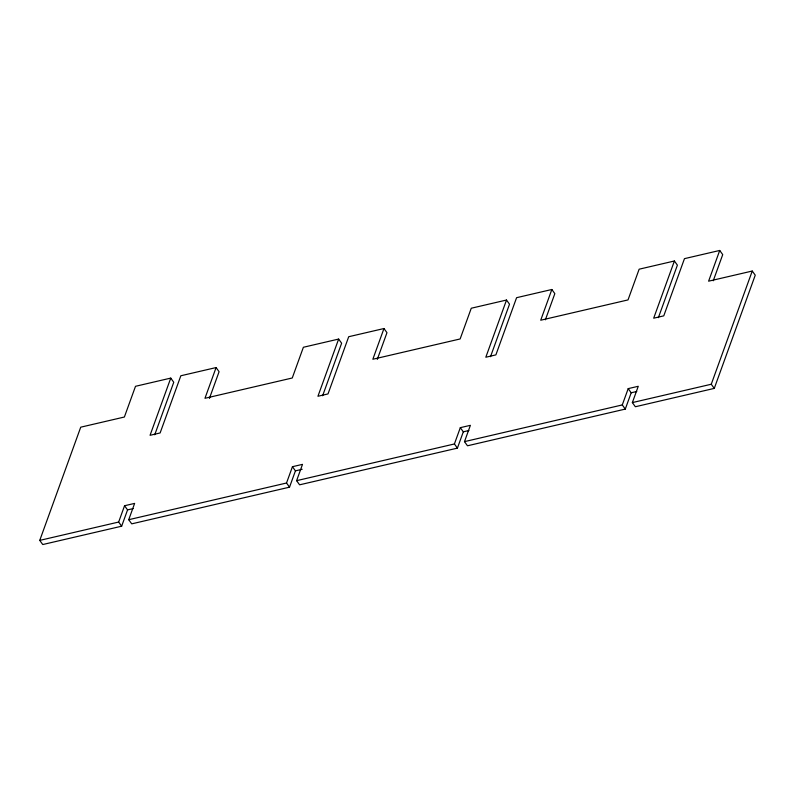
<?xml version="1.0" encoding="UTF-8"?>
<svg xmlns="http://www.w3.org/2000/svg" width="795" height="795" viewBox="0 0 795 795"><rect width="100%" height="100%" fill="white"/><g stroke="black" fill="none" stroke-linecap="round" stroke-linejoin="round"><path stroke-width="1.19" d="M170.756 378.102L150.056 435.302L160.123 432.957L180.833 375.767L216.091 367.568L204.961 398.295L292.262 377.993L303.382 347.266L338.64 339.067L317.93 396.268L328.007 393.923L348.707 336.722L383.965 328.534L372.845 359.251L460.136 338.958L471.266 308.231L506.514 300.033L485.815 357.233L495.881 354.888L516.591 297.688L551.849 289.489L540.719 320.216L628.02 299.914L639.14 269.197L674.399 260.998L653.689 318.189L663.765 315.853L684.465 258.653L719.723 250.455L708.603 281.182L752.249 271.035L755.25 275.179L714.268 388.397L635.364 406.742L632.363 402.588L638.266 386.281L628.199 388.626L631.19 392.78L625.287 409.087L467.48 445.786L464.489 441.632L470.392 425.325L460.315 427.66L463.316 431.814L457.413 448.122L299.606 484.821L296.605 480.667L302.507 464.359L292.441 466.705L295.432 470.859L289.529 487.166L131.722 523.855L128.73 519.701L134.633 503.394L124.557 505.739L127.558 509.893L121.655 526.201L42.751 544.545L39.75 540.391L80.732 427.183L124.378 417.027L135.508 386.3L170.756 378.102L173.757 382.256L154.737 434.786M121.655 526.201L118.654 522.047L124.557 505.739M209.413 398.444L219.082 371.722L216.091 367.568M289.529 487.166L286.528 483.012L292.441 466.705M322.621 395.751L341.631 343.221L338.64 339.067M377.287 359.41L386.966 332.678L383.965 328.534M457.413 448.122L454.412 443.968L460.315 427.66M490.495 356.716L509.516 304.187L506.514 300.033M545.37 319.819L554.84 293.643L551.849 289.489M625.287 409.087L622.286 404.933L628.199 388.626M658.379 317.672L677.39 265.152L674.399 260.998M713.244 280.784L722.725 254.609L719.723 250.455M714.268 388.397L711.267 384.243L752.249 271.035M127.558 509.893L133.153 508.591M295.432 470.859L302.15 469.288M463.316 431.814L468.911 430.512M631.19 392.78L636.785 391.478M39.75 540.391L118.654 522.047M128.73 519.701L286.528 483.012M296.605 480.667L454.412 443.968M464.489 441.632L622.286 404.933M632.363 402.588L711.267 384.243"/></g></svg>
